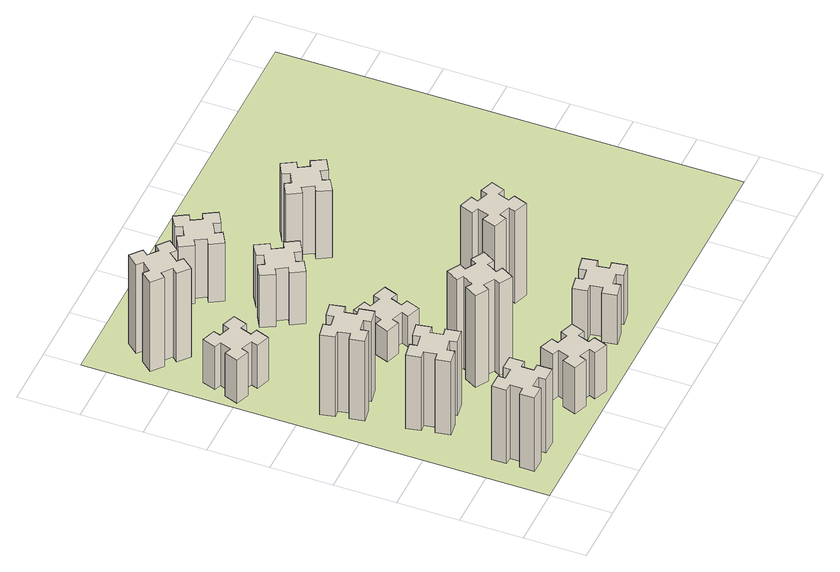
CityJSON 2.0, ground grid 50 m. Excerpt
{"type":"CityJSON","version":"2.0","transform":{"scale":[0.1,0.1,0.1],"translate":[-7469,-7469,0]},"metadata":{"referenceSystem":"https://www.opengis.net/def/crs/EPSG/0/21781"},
"CityObjects":{
"building1":{"type":"Building","attributes":{"class":"1000","function":"1000","usage":"1000","yearOfConstruction":2016,"roofType":"1000","measuredHeight":72,"storeysAboveGround":30,"storeysBelowGround":0},"geometry":[{"type":"Solid","lod":"1","boundaries":[[[[0,1,2,3,4,5,6,7,8,9,10,11,12,13,14,15,16,17,18,19]],[[17,16,20,21]],[[16,15,22,20]],[[15,14,23,22]],[[14,13,24,23]],[[13,12,25,24]],[[12,11,26,25]],[[11,10,27,26]],[[10,9,28,27]],[[9,8,29,28]],[[8,7,30,29]],[[7,6,31,30]],[[6,5,32,31]],[[5,4,33,32]],[[4,3,34,33]],[[3,2,35,34]],[[2,1,36,35]],[[1,0,37,36]],[[0,19,38,37]],[[19,18,39,38]],[[18,17,21,39]],[[24,25,26,27,28,29,30,31,32,33,34,35,36,37,38,39,21,20,22,23]]]]}]},
"building2":{"type":"Building","attributes":{"class":"1000","function":"1000","usage":"1000","yearOfConstruction":2016,"roofType":"1000","measuredHeight":72,"storeysAboveGround":30,"storeysBelowGround":0},"geometry":[{"type":"Solid","lod":"1","boundaries":[[[[40,41,42,43,44,45,46,47,48,49,50,51,52,53,54,55,56,57,58,59]],[[57,56,60,61]],[[56,55,62,60]],[[55,54,63,62]],[[54,53,64,63]],[[53,52,65,64]],[[52,51,66,65]],[[51,50,67,66]],[[50,49,68,67]],[[49,48,69,68]],[[48,47,70,69]],[[47,46,71,70]],[[46,45,72,71]],[[45,44,73,72]],[[44,43,74,73]],[[43,42,75,74]],[[42,41,76,75]],[[41,40,77,76]],[[40,59,78,77]],[[59,58,79,78]],[[58,57,61,79]],[[64,65,66,67,68,69,70,71,72,73,74,75,76,77,78,79,61,60,62,63]]]]}]},
"building3":{"type":"Building","attributes":{"class":"1000","function":"1000","usage":"1000","yearOfConstruction":2016,"roofType":"1000","measuredHeight":78,"storeysAboveGround":30,"storeysBelowGround":0},"geometry":[{"type":"Solid","lod":"1","boundaries":[[[[80,81,82,83,84,85,86,87,88,89,90,91,92,93,94,95,96,97,98,99]],[[97,96,100,101]],[[96,95,102,100]],[[95,94,103,102]],[[94,93,104,103]],[[93,92,105,104]],[[92,91,106,105]],[[91,90,107,106]],[[90,89,108,107]],[[89,88,109,108]],[[88,87,110,109]],[[87,86,111,110]],[[86,85,112,111]],[[85,84,113,112]],[[84,83,114,113]],[[83,82,115,114]],[[82,81,116,115]],[[81,80,117,116]],[[80,99,118,117]],[[99,98,119,118]],[[98,97,101,119]],[[104,105,106,107,108,109,110,111,112,113,114,115,116,117,118,119,101,100,102,103]]]]}]},
"building4":{"type":"Building","attributes":{"class":"1000","function":"1000","usage":"1000","yearOfConstruction":2016,"roofType":"1000","measuredHeight":42,"storeysAboveGround":30,"storeysBelowGround":0},"geometry":[{"type":"Solid","lod":"1","boundaries":[[[[120,121,122,123,124,125,126,127,128,129,130,131,132,133,134,135,136,137,138,139]],[[137,136,140,141]],[[136,135,142,140]],[[135,134,143,142]],[[134,133,144,143]],[[133,132,145,144]],[[132,131,146,145]],[[131,130,147,146]],[[130,129,148,147]],[[129,128,149,148]],[[128,127,150,149]],[[127,126,151,150]],[[126,125,152,151]],[[125,124,153,152]],[[124,123,154,153]],[[123,122,155,154]],[[122,121,156,155]],[[121,120,157,156]],[[120,139,158,157]],[[139,138,159,158]],[[138,137,141,159]],[[144,145,146,147,148,149,150,151,152,153,154,155,156,157,158,159,141,140,142,143]]]]}]},
"building5":{"type":"Building","attributes":{"class":"1000","function":"1000","usage":"1000","yearOfConstruction":2016,"roofType":"1000","measuredHeight":45,"storeysAboveGround":30,"storeysBelowGround":0},"geometry":[{"type":"Solid","lod":"1","boundaries":[[[[160,161,162,163,164,165,166,167,168,169,170,171,172,173,174,175,176,177,178,179]],[[177,176,180,181]],[[176,175,182,180]],[[175,174,183,182]],[[174,173,184,183]],[[173,172,185,184]],[[172,171,186,185]],[[171,170,187,186]],[[170,169,188,187]],[[169,168,189,188]],[[168,167,190,189]],[[167,166,191,190]],[[166,165,192,191]],[[165,164,193,192]],[[164,163,194,193]],[[163,162,195,194]],[[162,161,196,195]],[[161,160,197,196]],[[160,179,198,197]],[[179,178,199,198]],[[178,177,181,199]],[[184,185,186,187,188,189,190,191,192,193,194,195,196,197,198,199,181,180,182,183]]]]}]},
"building6":{"type":"Building","attributes":{"class":"1000","function":"1000","usage":"1000","yearOfConstruction":2016,"roofType":"1000","measuredHeight":87,"storeysAboveGround":30,"storeysBelowGround":0},"geometry":[{"type":"Solid","lod":"1","boundaries":[[[[200,201,202,203,204,205,206,207,208,209,210,211,212,213,214,215,216,217,218,219]],[[217,216,220,221]],[[216,215,222,220]],[[215,214,223,222]],[[214,213,224,223]],[[213,212,225,224]],[[212,211,226,225]],[[211,210,227,226]],[[210,209,228,227]],[[209,208,229,228]],[[208,207,230,229]],[[207,206,231,230]],[[206,205,232,231]],[[205,204,233,232]],[[204,203,234,233]],[[203,202,235,234]],[[202,201,236,235]],[[201,200,237,236]],[[200,219,238,237]],[[219,218,239,238]],[[218,217,221,239]],[[224,225,226,227,228,229,230,231,232,233,234,235,236,237,238,239,221,220,222,223]]]]}]},
"building7":{"type":"Building","attributes":{"class":"1000","function":"1000","usage":"1000","yearOfConstruction":2016,"roofType":"1000","measuredHeight":90,"storeysAboveGround":30,"storeysBelowGround":0},"geometry":[{"type":"Solid","lod":"1","boundaries":[[[[240,241,242,243,244,245,246,247,248,249,250,251,252,253,254,255,256,257,258,259]],[[257,256,260,261]],[[256,255,262,260]],[[255,254,263,262]],[[254,253,264,263]],[[253,252,265,264]],[[252,251,266,265]],[[251,250,267,266]],[[250,249,268,267]],[[249,248,269,268]],[[248,247,270,269]],[[247,246,271,270]],[[246,245,272,271]],[[245,244,273,272]],[[244,243,274,273]],[[243,242,275,274]],[[242,241,276,275]],[[241,240,277,276]],[[240,259,278,277]],[[259,258,279,278]],[[258,257,261,279]],[[264,265,266,267,268,269,270,271,272,273,274,275,276,277,278,279,261,260,262,263]]]]}]},
"building8":{"type":"Building","attributes":{"class":"1000","function":"1000","usage":"1000","yearOfConstruction":2016,"roofType":"1000","measuredHeight":30,"storeysAboveGround":30,"storeysBelowGround":0},"geometry":[{"type":"Solid","lod":"1","boundaries":[[[[280,281,282,283,284,285,286,287,288,289,290,291,292,293,294,295,296,297,298,299]],[[297,296,300,301]],[[296,295,302,300]],[[295,294,303,302]],[[294,293,304,303]],[[293,292,305,304]],[[292,291,306,305]],[[291,290,307,306]],[[290,289,308,307]],[[289,288,309,308]],[[288,287,310,309]],[[287,286,311,310]],[[286,285,312,311]],[[285,284,313,312]],[[284,283,314,313]],[[283,282,315,314]],[[282,281,316,315]],[[281,280,317,316]],[[280,299,318,317]],[[299,298,319,318]],[[298,297,301,319]],[[304,305,306,307,308,309,310,311,312,313,314,315,316,317,318,319,301,300,302,303]]]]}]},
"building9":{"type":"Building","attributes":{"class":"1000","function":"1000","usage":"1000","yearOfConstruction":2016,"roofType":"1000","measuredHeight":51,"storeysAboveGround":30,"storeysBelowGround":0},"geometry":[{"type":"Solid","lod":"1","boundaries":[[[[320,321,322,323,324,325,326,327,328,329,330,331,332,333,334,335,336,337,338,339]],[[337,336,340,341]],[[336,335,342,340]],[[335,334,343,342]],[[334,333,344,343]],[[333,332,345,344]],[[332,331,346,345]],[[331,330,347,346]],[[330,329,348,347]],[[329,328,349,348]],[[328,327,350,349]],[[327,326,351,350]],[[326,325,352,351]],[[325,324,353,352]],[[324,323,354,353]],[[323,322,355,354]],[[322,321,356,355]],[[321,320,357,356]],[[320,339,358,357]],[[339,338,359,358]],[[338,337,341,359]],[[344,345,346,347,348,349,350,351,352,353,354,355,356,357,358,359,341,340,342,343]]]]}]},
"building10":{"type":"Building","attributes":{"class":"1000","function":"1000","usage":"1000","yearOfConstruction":2016,"roofType":"1000","measuredHeight":48,"storeysAboveGround":30,"storeysBelowGround":0},"geometry":[{"type":"Solid","lod":"1","boundaries":[[[[360,361,362,363,364,365,366,367,368,369,370,371,372,373,374,375,376,377,378,379]],[[377,376,380,381]],[[376,375,382,380]],[[375,374,383,382]],[[374,373,384,383]],[[373,372,385,384]],[[372,371,386,385]],[[371,370,387,386]],[[370,369,388,387]],[[369,368,389,388]],[[368,367,390,389]],[[367,366,391,390]],[[366,365,392,391]],[[365,364,393,392]],[[364,363,394,393]],[[363,362,395,394]],[[362,361,396,395]],[[361,360,397,396]],[[360,379,398,397]],[[379,378,399,398]],[[378,377,381,399]],[[384,385,386,387,388,389,390,391,392,393,394,395,396,397,398,399,381,380,382,383]]]]}]},
"building11":{"type":"Building","attributes":{"class":"1000","function":"1000","usage":"1000","yearOfConstruction":2016,"roofType":"1000","measuredHeight":57,"storeysAboveGround":30,"storeysBelowGround":0},"geometry":[{"type":"Solid","lod":"1","boundaries":[[[[400,401,402,403,404,405,406,407,408,409,410,411,412,413,414,415,416,417,418,419]],[[417,416,420,421]],[[416,415,422,420]],[[415,414,423,422]],[[414,413,424,423]],[[413,412,425,424]],[[412,411,426,425]],[[411,410,427,426]],[[410,409,428,427]],[[409,408,429,428]],[[408,407,430,429]],[[407,406,431,430]],[[406,405,432,431]],[[405,404,433,432]],[[404,403,434,433]],[[403,402,435,434]],[[402,401,436,435]],[[401,400,437,436]],[[400,419,438,437]],[[419,418,439,438]],[[418,417,421,439]],[[424,425,426,427,428,429,430,431,432,433,434,435,436,437,438,439,421,420,422,423]]]]}]},
"building12":{"type":"Building","attributes":{"class":"1000","function":"1000","usage":"1000","yearOfConstruction":2016,"roofType":"1000","measuredHeight":90,"storeysAboveGround":30,"storeysBelowGround":0},"geometry":[{"type":"Solid","lod":"1","boundaries":[[[[440,441,442,443,444,445,446,447,448,449,450,451,452,453,454,455,456,457,458,459]],[[457,456,460,461]],[[456,455,462,460]],[[455,454,463,462]],[[454,453,464,463]],[[453,452,465,464]],[[452,451,466,465]],[[451,450,467,466]],[[450,449,468,467]],[[449,448,469,468]],[[448,447,470,469]],[[447,446,471,470]],[[446,445,472,471]],[[445,444,473,472]],[[444,443,474,473]],[[443,442,475,474]],[[442,441,476,475]],[[441,440,477,476]],[[440,459,478,477]],[[459,458,479,478]],[[458,457,461,479]],[[464,465,466,467,468,469,470,471,472,473,474,475,476,477,478,479,461,460,462,463]]]]}]},
"building13":{"type":"Building","attributes":{"class":"1000","function":"1000","usage":"1000","yearOfConstruction":2016,"roofType":"1000","measuredHeight":66,"storeysAboveGround":30,"storeysBelowGround":0},"geometry":[{"type":"Solid","lod":"1","boundaries":[[[[480,481,482,483,484,485,486,487,488,489,490,491,492,493,494,495,496,497,498,499]],[[497,496,500,501]],[[496,495,502,500]],[[495,494,503,502]],[[494,493,504,503]],[[493,492,505,504]],[[492,491,506,505]],[[491,490,507,506]],[[490,489,508,507]],[[489,488,509,508]],[[488,487,510,509]],[[487,486,511,510]],[[486,485,512,511]],[[485,484,513,512]],[[484,483,514,513]],[[483,482,515,514]],[[482,481,516,515]],[[481,480,517,516]],[[480,499,518,517]],[[499,498,519,518]],[[498,497,501,519]],[[504,505,506,507,508,509,510,511,512,513,514,515,516,517,518,519,501,500,502,503]]]]}]},
"landuse1":{"type":"LandUse","attributes":{"name":"plot1","function":"1010"},"geometry":[{"type":"MultiSurface","lod":"1","boundaries":[[[520,521,522,523]]]}]}
},
"vertices":[
[325,265,0],[425,265,0],[425,205,0],[545,205,0],[545,325,0],[485,325,0],[485,425,0],[545,425,0],[545,545,0],[425,545,0],[425,485,0],[325,485,0],[325,545,0],[205,545,0],[205,425,0],[265,425,0],[265,325,0],[205,325,0],[205,205,0],[325,205,0],[265,325,720],[205,325,720],[265,425,720],[205,425,720],[205,545,720],[325,545,720],[325,485,720],[425,485,720],[425,545,720],[545,545,720],[545,425,720],[485,425,720],[485,325,720],[545,325,720],[545,205,720],[425,205,720],[425,265,720],[325,265,720],[325,205,720],[205,205,720],
[505,1232,0],[407,1215,0],[397,1274,0],[278,1253,0],[299,1135,0],[358,1145,0],[376,1047,0],[317,1037,0],[337,918,0],[456,939,0],[445,998,0],[544,1016,0],[554,957,0],[672,977,0],[651,1096,0],[592,1085,0],[575,1184,0],[634,1194,0],[613,1312,0],[495,1291,0],[575,1184,720],[634,1194,720],[592,1085,720],[651,1096,720],[672,977,720],[554,957,720],[544,1016,720],[445,998,720],[456,939,720],[337,918,720],[317,1037,720],[376,1047,720],[358,1145,720],[299,1135,720],[278,1253,720],[397,1274,720],[407,1215,720],[505,1232,720],[495,1291,720],[613,1312,720],
[405,1872,0],[307,1855,0],[297,1914,0],[178,1893,0],[199,1775,0],[258,1785,0],[276,1687,0],[217,1677,0],[237,1558,0],[356,1579,0],[345,1638,0],[444,1656,0],[454,1597,0],[572,1617,0],[551,1736,0],[492,1725,0],[475,1824,0],[534,1834,0],[513,1952,0],[395,1931,0],[475,1824,780],[534,1834,780],[492,1725,780],[551,1736,780],[572,1617,780],[454,1597,780],[444,1656,780],[345,1638,780],[356,1579,780],[237,1558,780],[217,1677,780],[276,1687,780],[258,1785,780],[199,1775,780],[178,1893,780],[297,1914,780],[307,1855,780],[405,1872,780],[395,1931,780],[513,1952,780],
[191,2509,0],[285,2475,0],[264,2419,0],[377,2377,0],[418,2490,0],[362,2511,0],[396,2605,0],[452,2584,0],[493,2697,0],[380,2738,0],[360,2682,0],[266,2716,0],[287,2772,0],[174,2813,0],[133,2700,0],[189,2680,0],[155,2586,0],[99,2607,0],[57,2494,0],[170,2453,0],[155,2586,420],[99,2607,420],[189,2680,420],[133,2700,420],[174,2813,420],[287,2772,420],[266,2716,420],[360,2682,420],[380,2738,420],[493,2697,420],[452,2584,420],[396,2605,420],[362,2511,420],[418,2490,420],[377,2377,420],[264,2419,420],[285,2475,420],[191,2509,420],[170,2453,420],[57,2494,420],
[1200,362,0],[1106,396,0],[1127,452,0],[1014,493,0],[973,380,0],[1029,360,0],[995,266,0],[939,287,0],[897,174,0],[1010,133,0],[1031,189,0],[1125,155,0],[1104,99,0],[1217,57,0],[1258,170,0],[1202,191,0],[1236,285,0],[1292,264,0],[1333,377,0],[1220,418,0],[1236,285,450],[1292,264,450],[1202,191,450],[1258,170,450],[1217,57,450],[1104,99,450],[1125,155,450],[1031,189,450],[1010,133,450],[897,174,450],[939,287,450],[995,266,450],[1029,360,450],[973,380,450],[1014,493,450],[1127,452,450],[1106,396,450],[1200,362,450],[1220,418,450],[1333,377,450],
[427,3126,0],[492,3203,0],[538,3164,0],[615,3256,0],[523,3333,0],[484,3287,0],[408,3352,0],[446,3398,0],[354,3475,0],[277,3383,0],[323,3344,0],[259,3268,0],[213,3306,0],[136,3214,0],[228,3137,0],[266,3183,0],[343,3119,0],[304,3073,0],[396,2996,0],[473,3088,0],[343,3119,870],[304,3073,870],[266,3183,870],[228,3137,870],[136,3214,870],[213,3306,870],[259,3268,870],[323,3344,870],[277,3383,870],[354,3475,870],[446,3398,870],[408,3352,870],[484,3287,870],[523,3333,870],[615,3256,870],[538,3164,870],[492,3203,870],[427,3126,870],[473,3088,870],[396,2996,870],
[1214,1086,0],[1127,1136,0],[1157,1188,0],[1053,1248,0],[993,1144,0],[1045,1114,0],[995,1027,0],[943,1057,0],[883,953,0],[987,893,0],[1017,945,0],[1104,895,0],[1074,843,0],[1178,783,0],[1238,887,0],[1186,917,0],[1236,1004,0],[1288,974,0],[1348,1078,0],[1244,1138,0],[1236,1004,900],[1288,974,900],[1186,917,900],[1238,887,900],[1178,783,900],[1074,843,900],[1104,895,900],[1017,945,900],[987,893,900],[883,953,900],[943,1057,900],[995,1027,900],[1045,1114,900],[993,1144,900],[1053,1248,900],[1157,1188,900],[1127,1136,900],[1214,1086,900],[1244,1138,900],[1348,1078,900],
[1031,1669,0],[1125,1635,0],[1104,1579,0],[1217,1537,0],[1258,1650,0],[1202,1671,0],[1236,1765,0],[1292,1744,0],[1333,1857,0],[1220,1898,0],[1200,1842,0],[1106,1876,0],[1127,1932,0],[1014,1973,0],[973,1860,0],[1029,1840,0],[995,1746,0],[939,1767,0],[897,1654,0],[1010,1613,0],[995,1746,300],[939,1767,300],[1029,1840,300],[973,1860,300],[1014,1973,300],[1127,1932,300],[1106,1876,300],[1200,1842,300],[1220,1898,300],[1333,1857,300],[1292,1744,300],[1236,1765,300],[1202,1671,300],[1258,1650,300],[1217,1537,300],[1104,1579,300],[1125,1635,300],[1031,1669,300],[1010,1613,300],[897,1654,300],
[1236,2607,0],[1186,2694,0],[1238,2724,0],[1178,2828,0],[1074,2768,0],[1104,2716,0],[1017,2666,0],[987,2718,0],[883,2658,0],[943,2554,0],[995,2584,0],[1045,2497,0],[993,2467,0],[1053,2363,0],[1157,2423,0],[1127,2475,0],[1214,2525,0],[1244,2473,0],[1348,2533,0],[1288,2637,0],[1214,2525,510],[1244,2473,510],[1127,2475,510],[1157,2423,510],[1053,2363,510],[993,2467,510],[1045,2497,510],[995,2584,510],[943,2554,510],[883,2658,510],[987,2718,510],[1017,2666,510],[1104,2716,510],[1074,2768,510],[1178,2828,510],[1238,2724,510],[1186,2694,510],[1236,2607,510],[1288,2637,510],[1348,2533,510],
[1738,405,0],[1756,307,0],[1697,297,0],[1717,178,0],[1836,199,0],[1825,258,0],[1924,276,0],[1934,217,0],[2052,237,0],[2031,356,0],[1972,345,0],[1955,444,0],[2014,454,0],[1993,572,0],[1875,551,0],[1885,492,0],[1787,475,0],[1777,534,0],[1658,513,0],[1679,395,0],[1787,475,480],[1777,534,480],[1885,492,480],[1875,551,480],[1993,572,480],[2014,454,480],[1955,444,480],[1972,345,480],[2031,356,480],[2052,237,480],[1934,217,480],[1924,276,480],[1825,258,480],[1836,199,480],[1717,178,480],[1697,297,480],[1756,307,480],[1738,405,480],[1679,395,480],[1658,513,480],
[995,3224,0],[1045,3137,0],[993,3107,0],[1053,3003,0],[1157,3063,0],[1127,3115,0],[1214,3165,0],[1244,3113,0],[1348,3173,0],[1288,3277,0],[1236,3247,0],[1186,3334,0],[1238,3364,0],[1178,3468,0],[1074,3408,0],[1104,3356,0],[1017,3306,0],[987,3358,0],[883,3298,0],[943,3194,0],[1017,3306,570],[987,3358,570],[1104,3356,570],[1074,3408,570],[1178,3468,570],[1238,3364,570],[1186,3334,570],[1236,3247,570],[1288,3277,570],[1348,3173,570],[1244,3113,570],[1214,3165,570],[1127,3115,570],[1157,3063,570],[1053,3003,570],[993,3107,570],[1045,3137,570],[995,3224,570],[943,3194,570],[883,3298,570],
[1940,1302,0],[1846,1336,0],[1867,1392,0],[1754,1433,0],[1713,1320,0],[1769,1300,0],[1735,1206,0],[1679,1227,0],[1637,1114,0],[1750,1073,0],[1771,1129,0],[1865,1095,0],[1844,1039,0],[1957,997,0],[1998,1110,0],[1942,1131,0],[1976,1225,0],[2032,1204,0],[2073,1317,0],[1960,1358,0],[1976,1225,900],[2032,1204,900],[1942,1131,900],[1998,1110,900],[1957,997,900],[1844,1039,900],[1865,1095,900],[1771,1129,900],[1750,1073,900],[1637,1114,900],[1679,1227,900],[1735,1206,900],[1769,1300,900],[1713,1320,900],[1754,1433,900],[1867,1392,900],[1846,1336,900],[1940,1302,900],[1960,1358,900],[2073,1317,900],
[1976,2707,0],[1926,2794,0],[1978,2824,0],[1918,2928,0],[1814,2868,0],[1844,2816,0],[1757,2766,0],[1727,2818,0],[1623,2758,0],[1683,2654,0],[1735,2684,0],[1785,2597,0],[1733,2567,0],[1793,2463,0],[1897,2523,0],[1867,2575,0],[1954,2625,0],[1984,2573,0],[2088,2633,0],[2028,2737,0],[1954,2625,660],[1984,2573,660],[1867,2575,660],[1897,2523,660],[1793,2463,660],[1733,2567,660],[1785,2597,660],[1735,2684,660],[1683,2654,660],[1623,2758,660],[1727,2818,660],[1757,2766,660],[1844,2816,660],[1814,2868,660],[1918,2928,660],[1978,2824,660],[1926,2794,660],[1976,2707,660],[2028,2737,660],[2088,2633,660],
[5,3705,0],[3705,3705,0],[3705,5,0],[5,5,0]
]}
